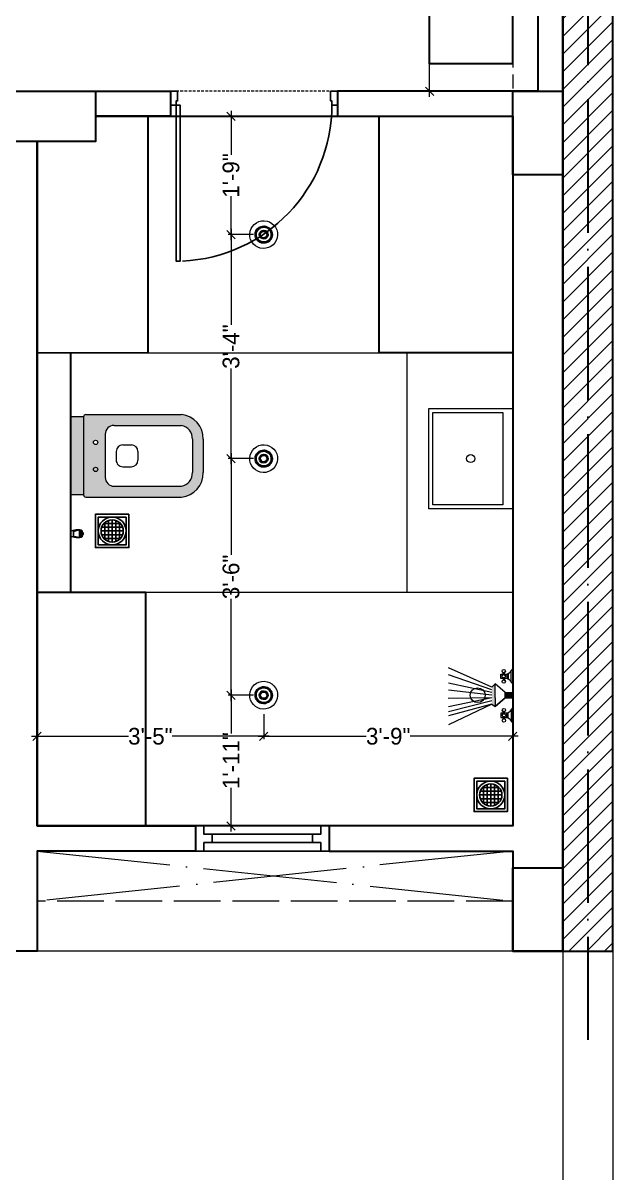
# Model space of a CAD drawing. Header units: millimetres. Extents: x 35877 to 3066687, y -650199 to -40525.
# Drawn here: x 148414.7 to 148520.7, y -180285.1 to -180077.3 of the extents above; entities that cross this region are included whole.
import ezdxf

# ---------------------------------------------------------------- set-up
doc = ezdxf.new("R2010")
doc.units = ezdxf.units.MM
doc.header["$MEASUREMENT"] = 0
doc.header["$PDMODE"] = 35
for name, pattern in [('ACAD_ISO02W100', [15, 12, -3]), ('ACAD_ISO04W100', [30, 24, -3, 0, -3]), ('DASHED', [0.75, 0.5, -0.25]), ('DASHED2', [0.375, 0.25, -0.125])]:
    doc.linetypes.add(name, pattern=pattern)
doc.layers.get('Defpoints').update_dxf_attribs({"color": 220})
for name, color, linetype in [('AR DOOR', 40, 'Continuous'), ('AR ELE-5', 134, 'Continuous'), ('SANIT', 232, 'Continuous'), ('WC-DET', 8, 'Continuous')]:
    doc.layers.add(name, color=color, linetype=linetype)
for name, color, linetype, lineweight in [('COLUMN', 1, 'Continuous', 30), ('Electrical', 84, 'Continuous', 30), ('FURNITURE', 32, 'Continuous', 9), ('furniture dimensions', 1, 'DASHED', 0), ('GROUND FLOOR', 7, 'Continuous', 9), ('GROUND FLOOR  ( HATCH )', 251, 'Continuous', 9), ('GROUND FLOOR  ( PLINE )', 251, 'Continuous', 30), ('Labelling', 1, 'Continuous', 25), ('UTILITY', 48, 'Continuous', 9), ('wall', 7, 'Continuous', 30), ('X_PLOT', 1, 'Continuous', 9)]:
    doc.layers.add(name, color=color, linetype=linetype, lineweight=lineweight)
doc.layers.add('XX~SLAB ( PLINE )', color=251, linetype='Continuous', plot=False)
doc.styles.add('century g', font='GOTHIC.TTF')
doc.dimstyles.new('Archana', dxfattribs={"dimtxt": 2, "dimasz": 0.75, "dimexe": 0.5, "dimexo": 0.5, "dimgap": 0, "dimtad": 0, "dimzin": 0, "dimdsep": 46, "dimlunit": 4, "dimtxsty": 'century g', "dimblk": 'OBLIQUE', "dimcen": 0, "dimdle": 1, "dimclrd": 256, "dimclre": 256, "dimclrt": 256, "dimadec": 0, "dimazin": 0, "dimtfac": 1, "dimtofl": 0, "dimtmove": 1, "dimatfit": 3, "dimfxl": 1, "dimfxlon": 1, "dimtolj": 1, "dimtzin": 0, "dimlwd": -1, "dimlwe": -1, "dimarcsym": 0})

# ---------------------------------------------------------------- blocks, each defined once
blk = doc.blocks.new('*U25')
for points in [[(-40, 0), (0, 0), (0, 30), (10, 30), (10, 100), (-40, 100)], [(1160, 0), (1120, 0), (1120, 30), (1110, 30), (1110, 100), (1160, 100)], [(0, 0), (0, -1120), (30, -1120), (30, 0)]]:
    blk.add_lwpolyline(points, close=True)
at = {"layer": 'AR ELE-5', "linetype": 'ByBlock', "ltscale": 15}
blk.add_arc((-1.6, 0.7), 1121.6, 272.37301, 359.96526, dxfattribs=at)
blk = doc.blocks.new('_Oblique')
at = {"layer": 'wall', "color": 0, "lineweight": -2}
blk.add_line((-0.5, -0.5), (0.5, 0.5), dxfattribs=at)
blk = doc.blocks.new('*D551')
at = {"layer": 'Defpoints', "color": 0, "linetype": 'Continuous', "lineweight": 0, "transparency": 16777216}
for p in [(148490.17, -180037.35), (148487.71, -180089.53), (148490.17, -180089.53)]:
    blk.add_point(p, dxfattribs=at)
at = {"layer": 'furniture dimensions', "color": 5, "linetype": 'Continuous', "transparency": 16777216}
for p, q in [((148487.71, -180036.35), (148487.71, -180059.48)), ((148487.71, -180090.53), (148487.71, -180067.41)), ((148489.67, -180089.53), (148487.21, -180089.53))]:
    blk.add_line(p, q, dxfattribs=at)
at = {"layer": 'furniture dimensions', "color": 5, "linetype": 'ByBlock', "transparency": 16777216}
blk.add_line((148489.67, -180037.35), (148487.21, -180037.35), dxfattribs=at)
at = {"layer": 'furniture dimensions', "color": 5, "linetype": 'Continuous', "transparency": 16777216, "xscale": 1.5, "yscale": 1.5, "zscale": 1.5}
for p, rotation in [((148487.71, -180037.35), 90), ((148487.71, -180089.53), 270)]:
    blk.add_blockref('_Oblique', p, dxfattribs=dict(at, rotation=rotation))
at = {"layer": 'furniture dimensions', "linetype": 'Continuous', "lineweight": 0, "transparency": 16777216, "insert": (148487.71, -180063.44), "char_height": 3, "attachment_point": 5, "rotation": 90, "style": 'century g'}
blk.add_mtext('\\A1;4\'-4"', dxfattribs=at)
blk = doc.blocks.new('GF')
at = {"color": 9, "true_color": 0xc7c8ca}
blk.add_lwpolyline([(133536.56, -183540.16), (133537.74, -183540.16), (133537.74, -183571.16), (133536.56, -183571.16)], close=True, dxfattribs=at)
at = {"layer": 'FURNITURE', "color": 9, "lineweight": 30, "true_color": 0xc7c8ca}
for p, q in [((133682.2, -183543.34), (133682.2, -183570.84)), ((133543.67, -183627.92), (133551.14, -183627.92))]:
    blk.add_line(p, q, dxfattribs=at)
at = {"layer": 'FURNITURE', "color": 9, "lineweight": 25, "true_color": 0xc7c8ca}
blk.add_line((133536.2, -183545.34), (133686.7, -183545.34), dxfattribs=at)
at = {"layer": 'FURNITURE', "color": 9, "linetype": 'DASHED', "lineweight": 30, "true_color": 0xc7c8ca}
blk.add_line((133543.67, -183640.78), (133543.67, -183573.36), dxfattribs=at)
at = {"layer": 'FURNITURE', "color": 9, "linetype": 'DASHED', "lineweight": 20, "true_color": 0xc7c8ca}
blk.add_line((133551.14, -183627.92), (133536.2, -183627.92), dxfattribs=at)
at = {"layer": 'FURNITURE', "color": 9, "lineweight": 30, "true_color": 0xc7c8ca}
for points in [[(133536.2, -183537.34), (133551.14, -183537.34), (133551.14, -183573.36), (133536.2, -183573.36)], [(133683.7, -183633.84), (133683.7, -183570.84), (133685.2, -183570.84), (133685.2, -183633.84)], [(133536.2, -183579.68), (133537.23, -183579.68), (133537.23, -183587.68), (133536.2, -183587.68)], [(133536.2, -183604.1), (133537.23, -183604.1), (133537.23, -183612.1), (133536.2, -183612.1)], [(133536.2, -183615.13), (133537.23, -183615.13), (133537.23, -183623.12), (133536.2, -183623.12)], [(133536.2, -183626.23), (133537.23, -183626.23), (133537.23, -183634.23), (133536.2, -183634.23)], [(133682.19, -183633.84), (133667.19, -183633.84), (133667.19, -183661.34), (133682.19, -183661.34)]]:
    blk.add_lwpolyline(points, close=True, dxfattribs=at)
for points in [[(133682.2, -183543.34), (133682.2, -183570.84), (133667.2, -183570.84), (133667.2, -183543.34), (133682.2, -183543.34)], [(133543.67, -183640.78), (133543.67, -183580.36), (133551.14, -183580.36), (133551.14, -183627.92)]]:
    blk.add_lwpolyline(points, dxfattribs=at)
for points in [[(133557.67, -183546.83), (133567.64, -183546.83, -0.414214), (133570.64, -183549.83), (133570.64, -183559.78, -0.414214), (133567.64, -183562.78), (133557.67, -183562.78, -0.414214), (133554.67, -183559.78), (133554.67, -183549.83, -0.414214)], [(133608.63, -183630.84), (133608.63, -183573.84, -0.414214), (133611.63, -183570.84), (133686.7, -183570.84), (133686.7, -183633.84), (133611.63, -183633.84, -0.414214)]]:
    blk.add_lwpolyline(points, format="xyb", close=True, dxfattribs=at)
at = {"layer": 'FURNITURE', "color": 9, "true_color": 0xc7c8ca}
blk.add_lwpolyline([(133609.63, -183630.84), (133609.63, -183573.84, -0.414214), (133611.63, -183571.84), (133683.7, -183571.84), (133683.7, -183632.84), (133611.63, -183632.84, -0.414214)], format="xyb", close=True, dxfattribs=at)
at = {"layer": 'FURNITURE', "color": 9, "linetype": 'DASHED', "lineweight": 20, "true_color": 0xc7c8ca}
blk.add_lwpolyline([(133536.2, -183640.79), (133543.67, -183640.79), (133543.67, -183580.36), (133536.2, -183580.36)], close=True, dxfattribs=at)
at = {"layer": 'Labelling', "color": 9, "linetype": 'DASHED2', "lineweight": 0, "ltscale": 10, "true_color": 0xc7c8ca}
blk.add_line((133682.2, -183543.34), (133682.19, -183667.34), dxfattribs=at)
blk = doc.blocks.new('A$C07311617')
at = {"layer": 'UTILITY'}
h = blk.add_hatch(color=7, dxfattribs=at)
h.paths.add_polyline_path([(-3.13, 2.02), (-3.13, 0), (-3.74, 0), (-3.74, 0.46), (-3.74, 1.42)])
h.paths.add_polyline_path([(-3.13, 0), (-3.13, -0.46), (-3.13, -2.02), (-3.74, -1.59), (-3.74, -0.46), (-3.74, 0)])
h = blk.add_hatch(color=7, dxfattribs=at)
h.paths.add_polyline_path([(0, 0.46), (0, 0), (-1.35, 0), (-1.35, 0.46)])
h.paths.add_polyline_path([(0, 0), (0, -0.46), (-1.35, -0.46), (-1.35, 0)])
at = {"layer": 'UTILITY', "color": 7}
for p, q in [((-3.74, 1.42), (-11.52, 4.9)), ((-0.27, 2.44), (-0.27, 4.33)), ((-3.74, 0.94), (-11.52, 3.66)), ((-3.74, 0.46), (-11.52, 2.15)), ((-1.74, 3.79), (-1.74, 4.05)), ((-1.74, 2.99), (-1.74, 2.72)), ((-1.47, 3.79), (-1.47, 4.05)), ((-1.47, 2.99), (-1.47, 2.72)), ((-0.8, 3.9), (-0.8, 2.88)), ((-3.74, 0), (-11.52, 0.93)), ((-3.13, 2.02), (-3.74, 1.42)), ((-3.13, -0.46), (-3.13, 2.02)), ((-1.35, 0.46), (-3.13, 2.02)), ((-3.13, 0.46), (-3.13, 1.42)), ((-1.35, -0.46), (-1.35, 0.46)), ((-1.35, 0.46), (0, 0.46)), ((0, -0.46), (0, 0.46)), ((-3.74, -0.46), (-11.62, -0.61)), ((-3.74, -0.46), (-11.57, -2.09)), ((-3.74, -1.03), (-11.52, -2.96)), ((-3.74, -1.59), (-11.52, -5.3)), ((-3.74, -1.59), (-11.52, -3.73)), ((-3.74, -1.59), (-3.13, -2.02)), ((-3.13, -0.46), (-3.13, -2.02)), ((-1.35, -0.46), (-3.13, -2.02)), ((-1.35, -0.46), (0, -0.46)), ((-1.74, -3.22), (-1.74, -2.95)), ((-1.74, -4.02), (-1.74, -4.29)), ((-1.47, -3.22), (-1.47, -2.95)), ((-1.47, -4.02), (-1.47, -4.29)), ((-0.8, -4.13), (-0.8, -3.11)), ((-0.27, -2.68), (-0.27, -4.56))]:
    blk.add_line(p, q, dxfattribs=at)
for points in [[(-1.07, 2.99), (-2.14, 2.99), (-2.14, 3.79), (-1.07, 3.79)], [(-1.07, -3.22), (-2.14, -3.22), (-2.14, -4.02), (-1.07, -4.02)]]:
    blk.add_lwpolyline(points, close=True, dxfattribs=at)
for points in [[(-1.35, 0.46), (-3.13, 2.02)], [(-3.13, -2.02), (-1.35, -0.46)]]:
    blk.add_lwpolyline(points, dxfattribs=at)
for centre, radius in [((-1.6, 4.32), 0.298), ((-1.6, 3.39), 0.298), ((-1.6, 2.45), 0.298), ((-6.31, 0), 1.33), ((-1.6, -2.69), 0.298), ((-1.6, -3.62), 0.298), ((-1.6, -4.55), 0.298)]:
    blk.add_circle(centre, radius, dxfattribs=at)
for centre, start, end in [((-1.47, 5.26), 285.2551, 344.7449), ((-1.47, 1.52), 15.2551, 74.7449), ((-1.47, -1.75), 285.2551, 344.7449), ((-1.47, -5.49), 15.2551, 74.7449)]:
    blk.add_arc(centre, 1.52, start, end, dxfattribs=at)
blk = doc.blocks.new('NAHNYsquare')
at = {"color": 253}
for p, q in [((4.49, -1.65), (1.51, -1.65)), ((1.67, -4.48), (1.67, -1.49)), ((2.33, -4.87), (2.33, -1.1)), ((3, -0.99), (3, -4.99)), ((3.67, -4.87), (3.67, -1.1)), ((4.33, -4.48), (4.33, -1.49)), ((5, -2.99), (1, -2.99)), ((4.89, -2.32), (1.11, -2.32)), ((4.89, -3.65), (1.11, -3.65)), ((4.49, -4.32), (1.51, -4.32))]:
    blk.add_line(p, q, dxfattribs=at)
for points in [[(0, -5.99), (6, -5.99), (6, 0.01), (0, 0.01)], [(0.5, -5.49), (5.5, -5.49), (5.5, -0.49), (0.5, -0.49)]]:
    blk.add_lwpolyline(points, close=True)
for radius in [2.5, 2]:
    blk.add_circle((3, -2.99), radius)
blk = doc.blocks.new('A$C3EC62B37')
at = {"layer": 'FURNITURE', "lineweight": 30, "ltscale": 0.25, "true_color": 0xffffff}
h = blk.add_hatch(color=7, dxfattribs=at)
h.dxf.hatch_style = 1
h.paths.add_polyline_path([(-12.22, 0), (-12.22, 2.35), (-26.26, 2.35), (-26.26, 0)])
h.paths.add_polyline_path([(-26.26, 2.35), (-12.22, 2.35, 0.414214), (-11.83, 2.74), (-11.83, 19.96, 0.388639), (-16.24, 23.87), (-22.38, 23.87, 0.379499), (-26.65, 19.96), (-26.65, 2.74, 0.414214)])
h.paths.add_polyline_path([(-15.35, 6.26), (-23.13, 6.26, -0.414214), (-24.7, 7.83), (-24.7, 19.96, -0.349567), (-22.37, 21.91), (-16.24, 21.91, -0.364948), (-13.78, 19.96), (-13.78, 7.83, -0.414214)], flags=16)
h.paths.add_polyline_path([(-18.46, 8.22), (-20.02, 8.22, -0.414214), (-21.2, 9.39), (-21.2, 10.96, -0.414214), (-20.02, 12.13), (-18.46, 12.13, -0.414214), (-17.28, 10.96), (-17.28, 9.39, -0.414214)], flags=0)
h.paths.add_polyline_path([(-22.06, 4.53, -1), (-21.27, 4.53, -1)], flags=16)
at = {"layer": 'FURNITURE', "color": 0, "linetype": 'ByBlock', "lineweight": -2}
for p, q in [((-22.24, 23.87), (-16.24, 23.87)), ((-22.24, 21.91), (-16.24, 21.91)), ((-26.65, 2.74), (-26.65, 19.96)), ((-24.7, 7.83), (-24.7, 19.96)), ((-13.78, 7.83), (-13.78, 19.96)), ((-11.83, 2.74), (-11.83, 19.96)), ((-21.2, 9.39), (-21.2, 10.96)), ((-20.02, 12.13), (-18.46, 12.13)), ((-17.28, 9.39), (-17.28, 10.96)), ((-23.13, 6.26), (-15.35, 6.26)), ((-20.02, 8.22), (-18.46, 8.22)), ((-26.26, 2.35), (-12.22, 2.35)), ((-26.26, 2.35), (-26.26, 0)), ((-12.22, 2.35), (-12.22, 0)), ((-26.26, 0), (-12.22, 0)), ((-26.26, 0), (-12.22, 0))]:
    blk.add_line(p, q, dxfattribs=at)
for centre in [(-21.66, 4.53), (-16.81, 4.53)]:
    blk.add_circle(centre, 0.391, dxfattribs=at)
for centre, radius, start, end in [((-22.31, 19.5), 4.37, 89.0873, 174.0395), ((-16.17, 19.5), 4.37, 5.9605, 90.9127), ((-22.31, 19.48), 2.44, 88.437, 168.6348), ((-16.17, 19.48), 2.44, 11.3652, 91.563), ((-20.02, 10.96), 1.17, 90, 180), ((-18.46, 10.96), 1.17, 0, 90), ((-20.02, 9.39), 1.17, 180, 270), ((-18.46, 9.39), 1.17, 270, 0), ((-23.13, 7.83), 1.57, 180, 270), ((-15.35, 7.83), 1.57, 270, 0), ((-26.26, 2.74), 0.391, 180, 270), ((-12.22, 2.74), 0.391, 270, 0)]:
    blk.add_arc(centre, radius, start, end, dxfattribs=at)
blk = doc.blocks.new('A$C775F2B7C')
at = {"layer": 'WC-DET', "color": 7}
for points in [[(0.0199, 0.0758), (0.0069, 0.0758, 0.150223), (0, 0.0598), (0, 0.0369), (0.0069, 0.004, 0.333354), (0.0114, 0), (0.0248, 0), (0.0382, 0, 0.333354), (0.0427, 0.004), (0.0496, 0.0369), (0.0496, 0.0598, 0.150223), (0.0427, 0.0758), (0.0297, 0.0758)], [(0.0199, 0.0758), (0.0199, 0.0819, -0.414214), (0.0206, 0.0826), (0.0248, 0.0826)], [(0.0248, 0.0758), (0.0199, 0.0758, 0.150223)], [(0.0297, 0.0758), (0.0297, 0.0819, 0.414214), (0.0289, 0.0826), (0.0248, 0.0826)], [(0.025, 0.0202), (0.0118, 0.0202, -0.354974), (0.0072, 0.0233), (0, 0.0572)], [(0.0246, 0.0202), (0.0378, 0.0202, 0.354974), (0.0423, 0.0233), (0.0496, 0.0572)]]:
    blk.add_lwpolyline(points, format="xyb", dxfattribs=at)
blk.add_lwpolyline([(0.0297, 0.0758), (0.0248, 0.0758)], dxfattribs=at)
at = {"layer": 'WC-DET'}
for points in [[(0, 0.0575), (0.0248, 0.0575)], [(0.0005, 0.0627), (0.0248, 0.0627)], [(0.0011, 0.0651), (0.0248, 0.0651)], [(0.0485, 0.0651), (0.0248, 0.0651)], [(0.0491, 0.0627), (0.0248, 0.0627)], [(0.0496, 0.0575), (0.0248, 0.0575)]]:
    blk.add_lwpolyline(points, dxfattribs=at)
blk = doc.blocks.new('*D862')
at = {"layer": 'Defpoints', "color": 0, "linetype": 'Continuous', "lineweight": 0, "transparency": 16777216}
for p in [(148452.04, -180094.03), (148457.9, -180094.03), (148457.9, -180115.28)]:
    blk.add_point(p, dxfattribs=at)
at = {"layer": 'furniture dimensions', "color": 5, "linetype": 'Continuous', "transparency": 16777216}
for p, q in [((148456.04, -180094.03), (148451.54, -180094.03)), ((148452.04, -180093.03), (148452.04, -180100.94)), ((148452.04, -180116.28), (148452.04, -180108.38))]:
    blk.add_line(p, q, dxfattribs=at)
at = {"layer": 'furniture dimensions', "color": 5, "linetype": 'ByBlock', "transparency": 16777216}
blk.add_line((148456.04, -180115.28), (148451.54, -180115.28), dxfattribs=at)
at = {"layer": 'furniture dimensions', "color": 5, "linetype": 'Continuous', "transparency": 16777216, "xscale": 1.5, "yscale": 1.5, "zscale": 1.5}
for p, rotation in [((148452.04, -180094.03), 90), ((148452.04, -180115.28), 270)]:
    blk.add_blockref('_Oblique', p, dxfattribs=dict(at, rotation=rotation))
at = {"layer": 'furniture dimensions', "linetype": 'Continuous', "lineweight": 0, "transparency": 16777216, "insert": (148452.04, -180104.66), "char_height": 3, "attachment_point": 5, "rotation": 90, "style": 'century g'}
blk.add_mtext('\\A1;1\'-9"', dxfattribs=at)
blk = doc.blocks.new('*D863')
at = {"layer": 'Defpoints', "color": 0, "linetype": 'Continuous', "lineweight": 0, "transparency": 16777216}
for p in [(148457.9, -180115.28), (148452.04, -180155.54), (148457.9, -180155.54)]:
    blk.add_point(p, dxfattribs=at)
at = {"layer": 'furniture dimensions', "color": 5, "linetype": 'ByBlock', "transparency": 16777216}
blk.add_line((148456.04, -180115.28), (148451.54, -180115.28), dxfattribs=at)
at = {"layer": 'furniture dimensions', "color": 5, "linetype": 'Continuous', "transparency": 16777216}
for p, q in [((148452.04, -180114.28), (148452.04, -180131.47)), ((148452.04, -180156.54), (148452.04, -180139.36)), ((148456.04, -180155.54), (148451.54, -180155.54))]:
    blk.add_line(p, q, dxfattribs=at)
at = {"layer": 'furniture dimensions', "color": 5, "linetype": 'Continuous', "transparency": 16777216, "xscale": 1.5, "yscale": 1.5, "zscale": 1.5}
for p, rotation in [((148452.04, -180115.28), 90), ((148452.04, -180155.54), 270)]:
    blk.add_blockref('_Oblique', p, dxfattribs=dict(at, rotation=rotation))
at = {"layer": 'furniture dimensions', "linetype": 'Continuous', "lineweight": 0, "transparency": 16777216, "insert": (148452.04, -180135.41), "char_height": 3, "attachment_point": 5, "rotation": 90, "style": 'century g'}
blk.add_mtext('\\A1;3\'-4"', dxfattribs=at)
blk = doc.blocks.new('*D864')
at = {"layer": 'Defpoints', "color": 0, "linetype": 'Continuous', "lineweight": 0, "transparency": 16777216}
for p in [(148457.9, -180155.54), (148452.04, -180198.04), (148457.9, -180198.04)]:
    blk.add_point(p, dxfattribs=at)
at = {"layer": 'furniture dimensions', "color": 5, "linetype": 'Continuous', "transparency": 16777216}
for p, q in [((148452.04, -180154.54), (148452.04, -180172.84)), ((148452.04, -180199.04), (148452.04, -180180.73)), ((148456.04, -180198.04), (148451.54, -180198.04))]:
    blk.add_line(p, q, dxfattribs=at)
at = {"layer": 'furniture dimensions', "color": 5, "linetype": 'ByBlock', "transparency": 16777216}
blk.add_line((148456.04, -180155.54), (148451.54, -180155.54), dxfattribs=at)
at = {"layer": 'furniture dimensions', "color": 5, "linetype": 'Continuous', "transparency": 16777216, "xscale": 1.5, "yscale": 1.5, "zscale": 1.5}
for p, rotation in [((148452.04, -180155.54), 90), ((148452.04, -180198.04), 270)]:
    blk.add_blockref('_Oblique', p, dxfattribs=dict(at, rotation=rotation))
at = {"layer": 'furniture dimensions', "linetype": 'Continuous', "lineweight": 0, "transparency": 16777216, "insert": (148452.04, -180176.79), "char_height": 3, "attachment_point": 5, "rotation": 90, "style": 'century g'}
blk.add_mtext('\\A1;3\'-6"', dxfattribs=at)
blk = doc.blocks.new('*D865')
at = {"layer": 'Defpoints', "color": 0, "linetype": 'Continuous', "lineweight": 0, "transparency": 16777216}
for p in [(148457.9, -180198.04), (148452.04, -180221.53), (148457.66, -180221.53)]:
    blk.add_point(p, dxfattribs=at)
at = {"layer": 'furniture dimensions', "color": 5, "linetype": 'ByBlock', "transparency": 16777216}
blk.add_line((148456.04, -180198.04), (148451.54, -180198.04), dxfattribs=at)
at = {"layer": 'furniture dimensions', "color": 5, "linetype": 'Continuous', "transparency": 16777216}
for p, q in [((148452.04, -180197.04), (148452.04, -180204.91)), ((148452.04, -180222.53), (148452.04, -180214.66)), ((148456.04, -180221.53), (148451.54, -180221.53))]:
    blk.add_line(p, q, dxfattribs=at)
at = {"layer": 'furniture dimensions', "color": 5, "linetype": 'Continuous', "transparency": 16777216, "xscale": 1.5, "yscale": 1.5, "zscale": 1.5}
for p, rotation in [((148452.04, -180198.04), 90), ((148452.04, -180221.53), 270)]:
    blk.add_blockref('_Oblique', p, dxfattribs=dict(at, rotation=rotation))
at = {"layer": 'furniture dimensions', "linetype": 'Continuous', "lineweight": 0, "transparency": 16777216, "insert": (148452.04, -180209.79), "char_height": 3, "attachment_point": 5, "rotation": 90, "style": 'century g'}
blk.add_mtext('\\A1;1\'-11"', dxfattribs=at)
blk = doc.blocks.new('*D866')
at = {"layer": 'Defpoints', "color": 0, "linetype": 'Continuous', "lineweight": 0, "transparency": 16777216}
for p in [(148457.9, -180198.04), (148502.67, -180198.5), (148502.67, -180205.43)]:
    blk.add_point(p, dxfattribs=at)
at = {"layer": 'furniture dimensions', "color": 5, "linetype": 'ByBlock', "transparency": 16777216}
blk.add_line((148457.9, -180201.43), (148457.9, -180205.93), dxfattribs=at)
at = {"layer": 'furniture dimensions', "color": 5, "linetype": 'Continuous', "transparency": 16777216}
for p, q in [((148502.67, -180201.43), (148502.67, -180205.93)), ((148456.9, -180205.43), (148476.34, -180205.43)), ((148503.67, -180205.43), (148484.23, -180205.43))]:
    blk.add_line(p, q, dxfattribs=at)
at = {"layer": 'furniture dimensions', "color": 5, "linetype": 'Continuous', "transparency": 16777216, "xscale": 1.5, "yscale": 1.5, "zscale": 1.5, "rotation": 180}
blk.add_blockref('_Oblique', (148457.9, -180205.43), dxfattribs=at)
at = {"layer": 'furniture dimensions', "color": 5, "linetype": 'Continuous', "transparency": 16777216, "xscale": 1.5, "yscale": 1.5, "zscale": 1.5}
blk.add_blockref('_Oblique', (148502.67, -180205.43), dxfattribs=at)
at = {"layer": 'furniture dimensions', "linetype": 'Continuous', "lineweight": 0, "transparency": 16777216, "insert": (148480.28, -180205.43), "char_height": 3, "attachment_point": 5, "style": 'century g'}
blk.add_mtext('\\A1;3\'-9"', dxfattribs=at)
blk = doc.blocks.new('*D867')
at = {"layer": 'Defpoints', "color": 0, "linetype": 'Continuous', "lineweight": 0, "transparency": 16777216}
for p in [(148417.17, -180198.04), (148457.9, -180198.04), (148417.17, -180205.43)]:
    blk.add_point(p, dxfattribs=at)
at = {"layer": 'furniture dimensions', "color": 5, "linetype": 'Continuous', "transparency": 16777216}
for p, q in [((148417.17, -180201.43), (148417.17, -180205.93)), ((148416.17, -180205.43), (148433.59, -180205.43)), ((148458.9, -180205.43), (148441.48, -180205.43))]:
    blk.add_line(p, q, dxfattribs=at)
at = {"layer": 'furniture dimensions', "color": 5, "linetype": 'ByBlock', "transparency": 16777216}
blk.add_line((148457.9, -180201.43), (148457.9, -180205.93), dxfattribs=at)
at = {"layer": 'furniture dimensions', "color": 5, "linetype": 'Continuous', "transparency": 16777216, "xscale": 1.5, "yscale": 1.5, "zscale": 1.5, "rotation": 180}
blk.add_blockref('_Oblique', (148417.17, -180205.43), dxfattribs=at)
at = {"layer": 'furniture dimensions', "color": 5, "linetype": 'Continuous', "transparency": 16777216, "xscale": 1.5, "yscale": 1.5, "zscale": 1.5}
blk.add_blockref('_Oblique', (148457.9, -180205.43), dxfattribs=at)
at = {"layer": 'furniture dimensions', "linetype": 'Continuous', "lineweight": 0, "transparency": 16777216, "insert": (148437.53, -180205.43), "char_height": 3, "attachment_point": 5, "style": 'century g'}
blk.add_mtext('\\A1;3\'-5"', dxfattribs=at)

msp = doc.modelspace()

# ---------------------------------------------------------------- hatches: boundary and pattern name
at = {"layer": 'GROUND FLOOR  ( HATCH )', "transparency": 33554687}
h = msp.add_hatch(dxfattribs=at)
h.set_pattern_fill('ANSI31', color=6, scale=18, style=0)
h.set_pattern_definition([(45, (31979.9808, -17624.86), (-1.590990258, 1.590990258), [])])
h.paths.add_polyline_path([(148520.6668, -179961.1214), (148511.6668, -179961.1214), (148511.6668, -180244.0345), (148520.6668, -180244.0345)])

# ---------------------------------------------------------------- linework, layer by layer
at = {"layer": 'COLUMN', "transparency": 33554687, "elevation": -0.2268}
for points in [[(148427.6668, -180089.5345), (148427.6668, -180098.5345), (148412.6668, -180098.5345), (148412.6668, -180089.5345)], [(148502.6668, -180089.5345), (148511.6668, -180089.5345), (148511.6668, -180104.5345), (148502.6668, -180104.5345)], [(148502.6668, -180229.0345), (148511.6668, -180229.0345), (148511.6668, -180244.0345), (148502.6668, -180244.0345)]]:
    msp.add_lwpolyline(points, close=True, dxfattribs=at)
at = {"layer": 'Electrical', "color": 5, "lineweight": 5, "ltscale": 8, "transparency": 33554687}
for centre in [(148457.9002, -180115.285, -0.2268), (148457.9002, -180155.5377, -0.2268), (148457.9002, -180198.0363, -0.2268)]:
    msp.add_ellipse(centre, major_axis=(1.6933, -1.8392), ratio=1, start_param=-0.78539816, end_param=5.49778714, dxfattribs=at)
at = {"layer": 'Electrical', "color": 5, "ltscale": 8, "transparency": 33554687}
for centre, major_axis, start_param, end_param in [((148457.9002, -180115.285, -0.2268), (1.016, -1.1035), -0.78539816, 5.49778714), ((148457.9002, -180115.285, -0.2268), (-1.0116, -0.9313), 0.7853981633977538, 7.06858347057734), ((148457.9002, -180115.285, -0.2268), (-0.5445, -0.5013), 0.7853981634018459, 7.068583470581432), ((148457.9002, -180115.285, -0.2268), (-0.4525, -0.4166), 0.7853981634031404, 7.068583470582727), ((148457.9002, -180155.5377, -0.2268), (1.016, -1.1035), -0.78539816, 5.49778714), ((148457.9002, -180155.5377, -0.2268), (-1.0116, -0.9313), 0.7853981633977538, 7.06858347057734), ((148457.9002, -180155.5377, -0.2268), (-0.5445, -0.5013), 0.7853981634018459, 7.068583470581432), ((148457.9002, -180155.5377, -0.2268), (-0.4525, -0.4166), 0.7853981634031404, 7.068583470582727), ((148457.9002, -180198.0363, -0.2268), (1.016, -1.1035), -0.78539816, 5.49778714), ((148457.9002, -180198.0363, -0.2268), (-1.0116, -0.9313), 0.7853981633977538, 7.06858347057734), ((148457.9002, -180198.0363, -0.2268), (-0.5445, -0.5013), 0.7853981634018459, 7.068583470581432), ((148457.9002, -180198.0363, -0.2268), (-0.4525, -0.4166), 0.7853981634031404, 7.068583470582727)]:
    msp.add_ellipse(centre, major_axis=major_axis, ratio=1, start_param=start_param, end_param=end_param, dxfattribs=at)
at = {"layer": 'FURNITURE', "color": 9, "true_color": 0xc7c8ca, "transparency": 33554687}
msp.add_line((148483.6668, -180179.5345, -0.2268), (148483.6668, -180136.5325, -0.2268), dxfattribs=at)
at = {"layer": 'FURNITURE', "color": 9, "lineweight": 30, "true_color": 0xc7c8ca, "transparency": 33554687, "elevation": -0.2268}
for points in [[(148427.6668, -180094.0345), (148502.6668, -180094.0345), (148502.6668, -180221.5345), (148417.1668, -180221.5345), (148417.1668, -180098.5345)], [(148417.1668, -180098.5345), (148417.1668, -180136.535), (148437.1337, -180136.4505), (148437.1337, -180094.0348), (148427.6668, -180094.0767)]]:
    msp.add_lwpolyline(points, dxfattribs=at)
for points in [[(148478.6668, -180094.035), (148502.6668, -180094.035), (148502.6668, -180136.535), (148478.6668, -180136.535)], [(148417.1667, -180179.5358), (148436.6667, -180179.5332), (148436.6668, -180221.5332), (148417.1668, -180221.5358)]]:
    msp.add_lwpolyline(points, close=True, dxfattribs=at)
at = {"layer": 'FURNITURE', "color": 9, "true_color": 0xc7c8ca, "transparency": 33554687, "elevation": -0.2268}
for points in [[(148502.6609, -180164.5421), (148487.558, -180164.5333), (148487.5787, -180146.5333), (148502.6726, -180146.5421)], [(148500.861, -180163.8207), (148488.2787, -180163.8136), (148488.2983, -180147.254), (148500.8717, -180147.261)]]:
    msp.add_lwpolyline(points, close=True, dxfattribs=at)
at = {"layer": 'FURNITURE', "color": 9, "true_color": 0xc7c8ca, "transparency": 33554687}
msp.add_circle((148495.105, -180155.5377, -0.2268), 0.7202, dxfattribs=at)
at = {"layer": 'furniture dimensions', "color": 9, "lineweight": 0, "true_color": 0xc7c8ca, "transparency": 33554687, "elevation": -0.2268}
msp.add_lwpolyline([(148356.6668, -179960.5345), (148507.1668, -179960.5345), (148507.1668, -180089.5345), (148356.6668, -180089.5345)], close=True, dxfattribs=at)
at = {"layer": 'GROUND FLOOR', "transparency": 33554687}
for p, q in [((148511.6668, -179940.4675, 0.1253), (148511.6668, -180285.1175, -0.2268)), ((148520.6668, -179940.4675, 0.1253), (148520.6668, -180285.1175, -0.2268)), ((148441.1668, -180089.5345, -0.2268), (148412.6668, -180089.5345, -0.2268)), ((148441.1668, -180089.5345, -0.2268), (148441.1668, -180094.0345, -0.2268)), ((148502.6668, -180089.5345, -0.2268), (148471.1707, -180089.5332, -0.2268)), ((148471.1707, -180089.5332, -0.2268), (148471.1707, -180094.0332, -0.2268)), ((148502.6668, -180094.0345, -0.2268), (148427.6668, -180094.0345, -0.2268)), ((148502.6668, -180094.0345, -0.2268), (148502.6668, -180221.5345, -0.2268)), ((148417.1668, -180098.5345, -0.2268), (148417.1668, -180221.5345, -0.2268)), ((148417.1668, -180136.535, -0.2268), (148502.6668, -180136.535, -0.2268)), ((148448.6668, -180221.5345, -0.2268), (148502.6668, -180221.5345, -0.2268)), ((148469.6668, -180221.5345, -0.2268), (148469.6668, -180226.0345, -0.2268)), ((148417.1668, -180226.0345, -0.2268), (148417.1668, -180244.0345, -0.2268)), ((148448.6668, -180226.0345, -0.2268), (148502.6668, -180226.0345, -0.2268)), ((148502.6668, -180226.0345, -0.2268), (148502.6668, -180244.0345, -0.2268)), ((148511.6668, -180244.0345, -0.2268), (148111.1668, -180244.0345, -0.2268))]:
    msp.add_line(p, q, dxfattribs=at)
at = {"layer": 'GROUND FLOOR', "color": 1, "linetype": 'ACAD_ISO04W100', "transparency": 33554687}
for p, q in [((148516.1668, -179940.4675, 0.1253), (148516.1668, -180244.0345, -0.2268)), ((148417.1668, -180226.0345, -0.2268), (148502.6668, -180235.0345, -0.2268)), ((148502.6668, -180226.0345, -0.2268), (148417.1668, -180235.0345, -0.2268))]:
    msp.add_line(p, q, dxfattribs=at)
at = {"layer": 'GROUND FLOOR', "color": 9, "true_color": 0xc7c8ca, "transparency": 33554687}
msp.add_line((148417.1668, -180179.5345, -0.2268), (148502.6668, -180179.5345, -0.2268), dxfattribs=at)
at = {"layer": 'GROUND FLOOR', "linetype": 'ACAD_ISO02W100', "ltscale": 0.7, "transparency": 33554687}
msp.add_line((148502.6668, -180235.0345, -0.2268), (148417.1668, -180235.0345, -0.2268), dxfattribs=at)
at = {"layer": 'GROUND FLOOR', "color": 6, "lineweight": 30, "transparency": 33554687, "elevation": -0.2268}
msp.add_lwpolyline([(148520.6668, -179961.1214), (148511.6668, -179961.1214), (148511.6668, -180244.0345), (148520.6668, -180244.0345)], close=True, dxfattribs=at)
at = {"layer": 'GROUND FLOOR  ( PLINE )', "transparency": 33554687, "elevation": -0.2268}
msp.add_lwpolyline([(148511.6668, -179951.5345), (148466.6668, -179951.5345), (148466.6668, -179960.5345), (148507.1668, -179960.5345), (148507.1668, -180089.5345), (148471.1707, -180089.5332), (148471.1707, -180094.0332), (148502.6668, -180094.0345), (148502.6668, -180221.5345), (148469.6668, -180221.5345), (148469.6668, -180226.0345), (148502.6668, -180226.0345), (148502.6668, -180244.0345), (148511.6668, -180244.0345)], close=True, dxfattribs=at)
for points in [[(148417.1668, -180221.5345), (148445.6617, -180221.5345), (148445.6617, -180226.0345), (148417.1668, -180226.0345), (148417.1668, -180244.0345), (148412.6668, -180244.0345), (148412.6668, -180089.5345), (148441.1668, -180089.5345), (148441.1668, -180094.0345), (148427.6668, -180094.0345)], [(148417.1668, -180098.5345), (148417.1668, -180221.5345)]]:
    msp.add_lwpolyline(points, dxfattribs=at)
at = {"layer": 'GROUND FLOOR  ( PLINE )', "color": 9, "true_color": 0xc7c8ca, "transparency": 33554687, "elevation": -0.2268}
for points in [[(148423.1668, -180136.535), (148423.1668, -180174.5431)], [(148423.1668, -180141.5345), (148423.1668, -180179.5345)]]:
    msp.add_lwpolyline(points, dxfattribs=at)
at = {"layer": 'X_PLOT', "linetype": 'ACAD_ISO04W100', "lineweight": 30, "transparency": 33554687}
msp.add_line((148516.1668, -179940.4675, 0.1253), (148516.1668, -180259.9836, -0.2268), dxfattribs=at)
at = {"layer": 'XX~SLAB ( PLINE )', "transparency": 33554687, "elevation": -0.2268}
msp.add_lwpolyline([(148469.6617, -180221.5345), (148468.1617, -180221.5345), (148468.1617, -180223.0345), (148466.6617, -180223.0345), (148466.6617, -180224.5345), (148448.6617, -180224.5345), (148448.6617, -180223.0345), (148447.1617, -180223.0345), (148447.1617, -180221.5345), (148445.6617, -180221.5345), (148445.6617, -180226.0345), (148447.1617, -180226.0345), (148447.1617, -180224.5345), (148448.6617, -180224.5345), (148448.6617, -180223.0345), (148466.6617, -180223.0345), (148466.6617, -180224.5345), (148468.1617, -180224.5345), (148468.1617, -180226.0345), (148469.6617, -180226.0345), (148469.6617, -180221.5345), (148445.6617, -180221.5345), (148445.6617, -180226.0345), (148469.6617, -180226.0345)], close=True, dxfattribs=at)

# ---------------------------------------------------------------- block references
at = {"layer": 'AR DOOR', "linetype": 'ByBlock', "lineweight": -2, "transparency": 33554687, "extrusion": (0, 0, -1), "xscale": -0.02500332000264408, "yscale": 0.02500332000264408, "zscale": -0.02500332000264408}
msp.add_blockref('*U25', (-148442.1669, -180092.0335, 0.2268), dxfattribs=at)
at = {"layer": 'FURNITURE', "color": 9, "true_color": 0xc7c8ca, "transparency": 33554687, "rotation": 270}
msp.add_blockref('A$C3EC62B37', (148423.1668, -180174.2739, -0.2268), dxfattribs=at)
at = {"layer": 'FURNITURE', "lineweight": 18, "transparency": 33554687, "rotation": 0.03312803684924393}
msp.add_blockref('A$C07311617', (148502.6668, -180198.0363, -0.2268), dxfattribs=at)
at = {"layer": 'furniture dimensions', "color": 18, "lineweight": 30, "true_color": 0x000000, "transparency": 33554687}
msp.add_blockref('GF', (14820.4697, 3576.8013, -0.2268), dxfattribs=at)
at = {"layer": 'SANIT', "color": 9, "linetype": 'ByBlock', "true_color": 0xc7c8ca, "transparency": 33554687, "rotation": 180}
msp.add_blockref('NAHNYsquare', (148433.6668, -180171.5205, -0.2268), dxfattribs=at)
at = {"layer": 'SANIT', "linetype": 'ByBlock', "transparency": 33554687, "rotation": 180}
msp.add_blockref('NAHNYsquare', (148501.7197, -180218.9514, -0.2268), dxfattribs=at)
at = {"layer": 'WC-DET', "color": 9, "true_color": 0xc7c8ca, "transparency": 33554687, "xscale": -27.91359444021024, "yscale": 27.91359444021024, "zscale": 27.91359444021024, "rotation": 270}
msp.add_blockref('A$C775F2B7C', (148423.1668, -180169.7269, -0.2268), dxfattribs=at)

# ---------------------------------------------------------------- dimensions: what is measured, and where the dimension line sits
at = {"layer": 'furniture dimensions', "color": 5, "linetype": 'Continuous', "lineweight": 0, "transparency": 33554687}
for base, p1, p2, picture, middle in [((148487.7145, -180089.5343, -0.2268), (148490.1668, -180037.3486, -0.2268), (148490.1668, -180089.5343, -0.2268), '*D551', (148487.7145, -180063.4414, -0.2268)), ((148452.043, -180094.0345, -0.2268), (148457.9002, -180115.285, -0.2268), (148457.9002, -180094.0345, -0.2268), '*D862', (148452.043, -180104.6597, -0.2268)), ((148452.043, -180155.5377, -0.2268), (148457.9002, -180115.285, -0.2268), (148457.9002, -180155.5377, -0.2268), '*D863', (148452.043, -180135.4113, -0.2268)), ((148452.043, -180198.0363, -0.2268), (148457.9002, -180155.5377, -0.2268), (148457.9002, -180198.0363, -0.2268), '*D864', (148452.043, -180176.787, -0.2268)), ((148452.043, -180221.5345, -0.2268), (148457.9002, -180198.0363, -0.2268), (148457.6617, -180221.5345, -0.2268), '*D865', (148452.043, -180209.7854, -0.2268))]:
    dim = msp.add_linear_dim(base=base, p1=p1, p2=p2, angle=90, dimstyle='Archana', override={"dimtxt": 3, "dimasz": 1.5, "dimdec": 0, "dimclrd": 5, "dimclre": 5, "dimfxl": 4}, dxfattribs=at)
    dim.commit()
    dim.dimension.update_dxf_attribs({"geometry": picture, "text_midpoint": middle})
for base, p2, picture, middle in [((148417.1668, -180205.4309, -0.2268), (148417.1668, -180198.0363, -0.2268), '*D867', (148437.5335, -180205.4309, -0.2268)), ((148502.6668, -180205.4309, -0.2268), (148502.6668, -180198.4989, -0.2268), '*D866', (148480.2835, -180205.4309, -0.2268))]:
    dim = msp.add_linear_dim(base=base, p1=(148457.9002, -180198.0363, -0.2268), p2=p2, dimstyle='Archana', override={"dimtxt": 3, "dimasz": 1.5, "dimdec": 0, "dimclrd": 5, "dimclre": 5, "dimfxl": 4}, dxfattribs=at)
    dim.commit()
    dim.dimension.update_dxf_attribs({"geometry": picture, "text_midpoint": middle})

doc.saveas('drawing.dxf')
